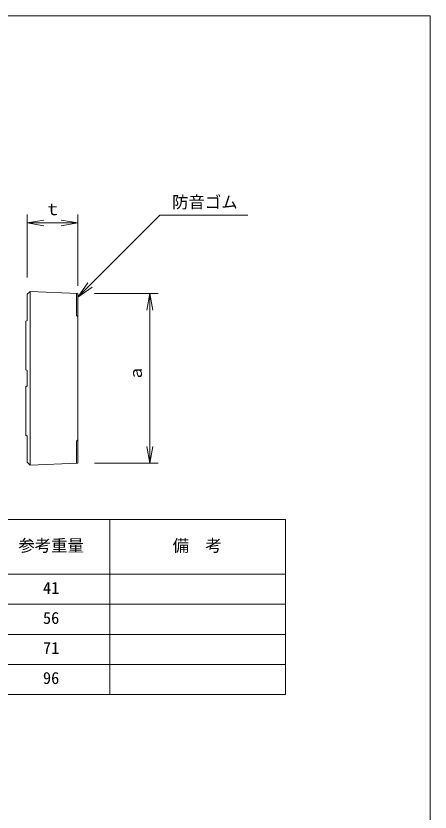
# Model space of a CAD drawing. Units: millimetres on the paper, scale 1:6. Extents: x 70 to 700, y 33 to 686.
# Drawn here: x 203.6 to 279.4, y 540.1 to 685.9 of the extents above; entities that cross this region are included whole.
import ezdxf
from ezdxf.enums import TextEntityAlignment as Align

# ---------------------------------------------------------------- set-up
doc = ezdxf.new("R2010")
doc.units = ezdxf.units.MM
doc.layers.add('0_2', color=150, linetype='Continuous', lineweight=18)
doc.styles.add('ＭＳ ゴシック-5.0-0.0', font='')
doc.styles.get('ＭＳ ゴシック-5.0-0.0').set_extended_font_data('ＭＳ ゴシック-5.0-0.0')

msp = doc.modelspace()

# ---------------------------------------------------------------- linework, layer by layer
at = {"layer": '0_2', "color": 2}
for p, q in [((70.402, 685.887), (279.402, 685.887)), ((279.402, 685.887), (279.402, 383.887)), ((205.666, 634.912), (206.207, 635.453)), ((205.666, 630.125), (205.666, 634.912)), ((206.207, 635.453), (214.932, 635.064)), ((214.701, 631.059), (214.701, 635.074)), ((214.932, 619.546), (214.932, 635.064)), ((205.404, 629.97), (205.666, 630.125)), ((205.404, 621.09), (205.404, 629.97)), ((214.701, 631.059), (214.932, 630.827)), ((205.404, 621.09), (205.666, 620.936)), ((205.666, 619.546), (205.666, 620.936)), ((205.666, 618.156), (205.666, 619.546)), ((214.932, 619.546), (214.932, 604.027)), ((205.404, 618.001), (205.666, 618.156)), ((205.404, 618.001), (205.404, 609.121)), ((205.404, 609.121), (205.666, 608.966)), ((205.666, 604.179), (205.666, 608.966)), ((214.701, 608.032), (214.932, 608.264)), ((214.701, 608.032), (214.701, 604.017)), ((205.666, 604.179), (206.207, 603.638)), ((206.207, 603.638), (214.932, 604.027)), ((92.152, 593.654), (252.934, 593.654)), ((252.934, 593.654), (252.934, 561.654)), ((92.152, 583.654), (252.934, 583.654)), ((92.152, 561.654), (252.934, 561.654))]:
    msp.add_line(p, q, dxfattribs=at)
at = {"layer": '0_2', "color": 4}
for p, q in [((205.666, 638.014), (205.666, 649.521)), ((214.932, 636.457), (214.932, 649.521)), ((214.932, 634.369), (229.966, 649.402)), ((229.966, 649.402), (246.027, 649.402)), ((205.666, 647.977), (208.708, 648.513)), ((205.666, 647.977), (208.708, 647.44)), ((205.666, 647.977), (214.932, 647.977)), ((214.932, 647.977), (211.891, 648.513)), ((214.932, 647.977), (211.891, 647.44)), ((214.932, 634.369), (216.791, 637.023)), ((214.932, 634.369), (217.587, 636.228)), ((206.207, 635.453), (206.207, 603.638)), ((229.659, 635.064), (218.021, 635.064)), ((228.115, 635.064), (227.578, 632.022)), ((228.115, 635.064), (228.651, 632.022)), ((228.115, 604.027), (228.115, 635.064)), ((228.115, 604.027), (227.578, 607.069)), ((228.115, 604.027), (228.651, 607.069)), ((229.659, 604.027), (218.021, 604.027)), ((220.777, 593.654), (220.777, 561.654)), ((92.152, 578.154), (252.934, 578.154)), ((92.152, 572.654), (252.934, 572.654)), ((92.152, 567.154), (252.934, 567.154))]:
    msp.add_line(p, q, dxfattribs=at)

# ---------------------------------------------------------------- texts
at = {"layer": '0_2', "color": 7, "style": 'ＭＳ ゴシック-5.0-0.0'}
for s, p in [('防音ゴム', (232.192, 650.036)), ('ｔ', (208.817, 648.749)), ('参考重量', (204.059, 587.154)), ('備\u3000考', (232.288, 587.154)), ('41', (208.559, 579.404)), ('56', (208.559, 573.904)), ('71', (208.559, 568.404)), ('96', (208.559, 562.904))]:
    msp.add_text(s, height=2.199, dxfattribs=at).set_placement(p, align=Align.BOTTOM_LEFT)
msp.add_text('ａ', height=2.199, rotation=90, dxfattribs=at).set_placement((227.343, 618.971), align=Align.BOTTOM_LEFT)

doc.saveas('drawing.dxf')
